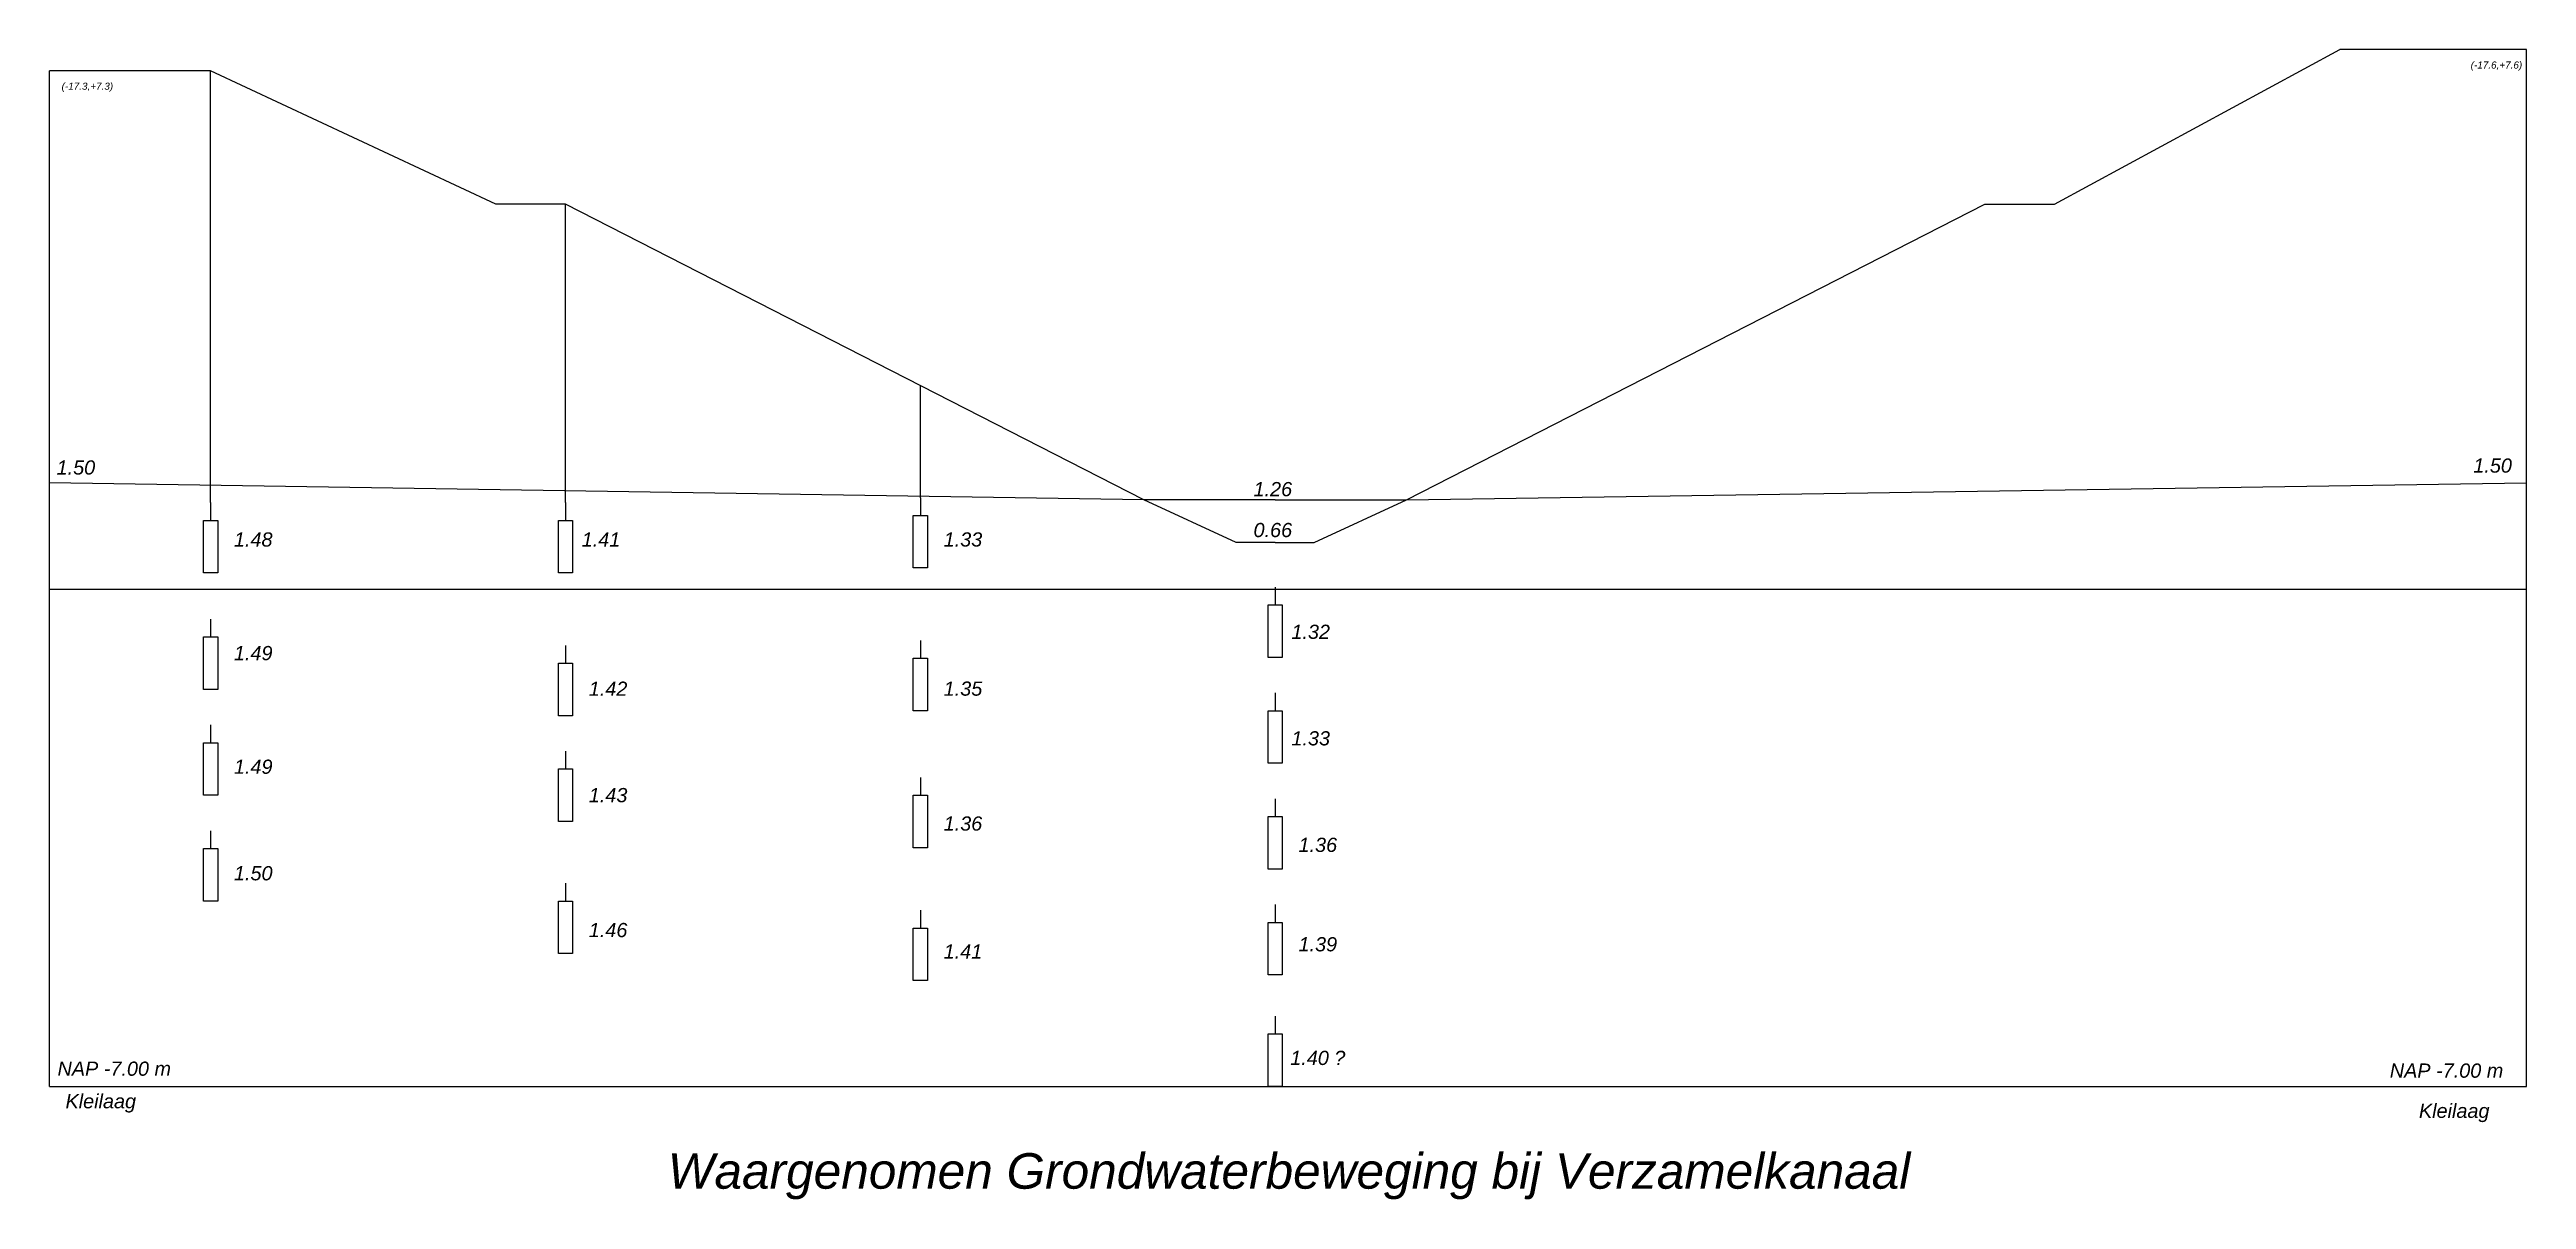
# Model space of a CAD drawing. Header units: metres. Extents: x -17.3 to 17.6, y -8.6 to 7.6.
import ezdxf

# ---------------------------------------------------------------- set-up
doc = ezdxf.new("R2010")
doc.units = ezdxf.units.M
doc.layers.get('0').update_dxf_attribs({"color": 18, "lineweight": 25, "true_color": 0x000000})
doc.styles.add('textstyle3', font='Arial Italic.ttf')

# ---------------------------------------------------------------- blocks, each defined once
blk = doc.blocks.new('peilfilt')
for p, q in [((0.1, 0), (-0.1, 0)), ((-0.1, 0), (-0.1, -0.74)), ((0, 0.25), (0, 0)), ((0.1, -0.74), (0.1, 0)), ((-0.1, -0.74), (0.1, -0.74))]:
    blk.add_line(p, q)

msp = doc.modelspace()

# ---------------------------------------------------------------- linework, layer by layer
for p, q in [((10.98, 5.421), (15, 7.6)), ((17.63, 7.6), (15, 7.6)), ((17.63, -7), (17.63, 7.6)), ((-17.27, -7), (-17.27, 7.3)), ((-15, 7.3), (-17.27, 7.3)), ((-10.98, 5.421), (-15, 7.3)), ((-15, 1.22), (-15, 7.3)), ((-10, 5.421), (-10.98, 5.421)), ((-1.85, 1.26), (-10, 5.421)), ((-10, 1.22), (-10, 5.421)), ((1.85, 1.26), (10, 5.421)), ((10, 5.421), (10.98, 5.421)), ((-5, 1.29), (-5, 2.868)), ((-1.85, 1.26), (-17.27, 1.5)), ((1.85, 1.26), (17.63, 1.5)), ((0, 1.26), (-1.85, 1.26)), ((-0.55, 0.66), (-1.85, 1.26)), ((0, 1.26), (1.85, 1.26)), ((0.55, 0.66), (1.85, 1.26)), ((0, 0.66), (-0.55, 0.66)), ((0, 0.66), (0.55, 0.66)), ((-17.27, 0), (17.63, 0)), ((-17.27, -7), (17.63, -7))]:
    msp.add_line(p, q)

# ---------------------------------------------------------------- block references
at = {"yscale": -1, "rotation": 180}
for p in [(-15, 0.97), (-10, 0.97), (-5, 1.04), (0, -0.22), (-15, -0.67), (-10, -1.04), (-5, -0.97), (0, -1.71), (-15, -2.16), (-10, -2.53), (-5, -2.9), (0, -3.2), (-15, -3.65), (-10, -4.39), (-5, -4.77), (0, -4.69), (0, -6.26)]:
    msp.add_blockref('peilfilt', p, dxfattribs=at)

# ---------------------------------------------------------------- texts
at = {"attachment_point": 5, "style": 'textstyle3'}
for s, insert, char_height in [('(-17.6,+7.6)', (17.207, 7.367), 0.1), ('(-17.3,+7.3)', (-16.737, 7.069), 0.1), ('1.50', (-16.899, 1.714), 0.2), ('1.50', (17.153, 1.741), 0.2), ('1.26', (-0.034, 1.409), 0.2), ('1.48', (-14.4, 0.7), 0.2), ('1.41', (-9.5, 0.7), 0.2), ('1.33', (-4.4, 0.7), 0.2), ('0.66', (-0.034, 0.833), 0.2), ('1.32', (0.5, -0.6), 0.2), ('1.49', (-14.4, -0.9), 0.2), ('1.42', (-9.4, -1.4), 0.2), ('1.35', (-4.4, -1.4), 0.2), ('1.33', (0.5, -2.1), 0.2), ('1.49', (-14.4, -2.5), 0.2), ('1.43', (-9.4, -2.9), 0.2), ('1.36', (-4.4, -3.3), 0.2), ('1.36', (0.6, -3.6), 0.2), ('1.50', (-14.4, -4), 0.2), ('1.46', (-9.4, -4.8), 0.2), ('1.41', (-4.4, -5.1), 0.2), ('1.39', (0.6, -5), 0.2), ('1.40 ?', (0.6, -6.6), 0.2), ('NAP -7.00 m', (-16.358, -6.752), 0.2), ('NAP -7.00 m', (16.504, -6.779), 0.2), ('Kleilaag', (-16.548, -7.239), 0.2), ('Kleilaag', (16.612, -7.374), 0.2), ('Waargenomen Grondwaterbeweging bij Verzamelkanaal', (0.194, -8.266), 0.5)]:
    msp.add_mtext(s, dxfattribs=dict(at, insert=insert, char_height=char_height))

doc.saveas('drawing.dxf')
